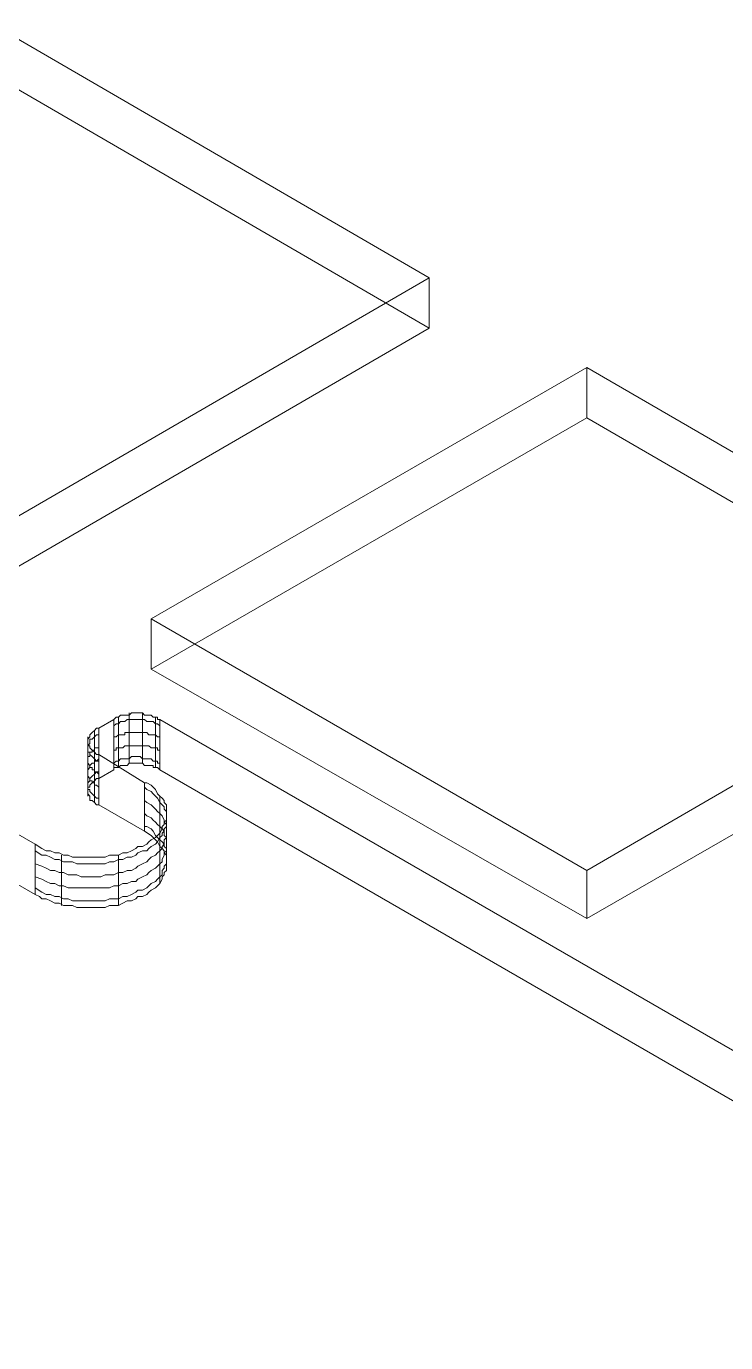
# Model space of a CAD drawing. Header units: millimetres. Extents: x 251 to 1800, y 172 to 1116.
# Drawn here: x 1254.2 to 1338.5, y 177.7 to 336.3 of the extents above; entities that cross this region are included whole.
import ezdxf

# ---------------------------------------------------------------- set-up
doc = ezdxf.new("R2010")
doc.units = ezdxf.units.MM

msp = doc.modelspace()

# ---------------------------------------------------------------- linework, layer by layer
at = {"color": 8, "lineweight": 0, "true_color": 0x808080}
for points in [[(1302.738589, 306.008934), (1250.472551, 336.316073), (1197.958544, 306.008934), (1250.472551, 275.701795)], [(1321.749431, 295.208572), (1269.235425, 264.901433), (1321.749431, 234.594294), (1374.015469, 264.901433)]]:
    msp.add_lwpolyline(points, close=True, dxfattribs=at)
for points in [[(1302.738589, 306.008934), (1250.472551, 336.316073)], [(1302.738589, 299.947506), (1250.472551, 330.254645)], [(1302.738589, 306.008934), (1302.738589, 299.947506), (1250.472551, 330.254645)], [(1250.472551, 275.701795), (1302.738589, 306.008934)], [(1302.738589, 306.008934), (1302.738589, 299.947506)], [(1250.472551, 269.640368), (1302.738589, 299.947506)], [(1250.472551, 275.701795), (1250.472551, 269.640368), (1302.738589, 299.947506)], [(1321.749431, 295.208572), (1269.235425, 264.901433)], [(1321.749431, 295.208572), (1321.749431, 289.147144), (1269.235425, 258.840005)], [(1374.015469, 264.901433), (1321.749431, 295.208572)], [(1321.749431, 295.208572), (1321.749431, 289.147144)], [(1155.969381, 294.960604), (1255.239037, 237.762768)], [(1155.969381, 294.960604), (1255.239037, 237.762768)], [(1155.969381, 288.899177), (1255.239037, 231.70134), (1255.762524, 231.425821), (1256.038043, 231.177853), (1256.56153, 231.177853), (1257.085017, 230.902334), (1257.608504, 230.654366), (1258.131991, 230.654366), (1258.655478, 230.378847), (1259.206517, 230.378847), (1259.730004, 230.378847), (1260.253491, 230.130879), (1260.776978, 230.130879), (1261.300465, 230.130879), (1262.099471, 230.130879), (1262.622958, 230.130879), (1263.146445, 230.130879), (1263.669932, 230.130879), (1264.220971, 230.378847), (1264.744458, 230.378847), (1265.267945, 230.378847), (1265.791432, 230.654366), (1266.314919, 230.902334), (1266.838406, 230.902334), (1267.389444, 231.177853), (1267.637412, 231.425821), (1268.160899, 231.425821), (1268.684386, 231.70134), (1268.959905, 231.976859), (1269.235425, 232.224827), (1269.758912, 232.500346), (1270.006879, 232.748314), (1270.282399, 233.023833), (1270.557918, 233.54732), (1270.557918, 233.82284), (1270.805886, 234.070807), (1270.805886, 234.346327), (1271.081405, 234.594294), (1271.081405, 235.117781), (1271.081405, 235.393301), (1271.081405, 235.641268), (1271.081405, 235.916787), (1271.081405, 236.440274), (1270.805886, 236.715794), (1270.805886, 236.963761), (1270.557918, 237.239281), (1270.282399, 237.487248), (1270.006879, 238.038287), (1269.758912, 238.286255), (1269.483392, 238.561774), (1269.235425, 238.809742), (1268.436418, 239.333229), (1262.898477, 242.501702), (1262.622958, 242.501702), (1262.374991, 242.777222), (1262.099471, 243.025189), (1261.823952, 243.025189), (1261.823952, 243.300709), (1261.823952, 243.548676), (1261.575984, 243.824196), (1261.575984, 244.099715), (1261.575984, 244.347683), (1261.575984, 244.623202), (1261.823952, 244.623202), (1261.823952, 244.871169), (1262.099471, 245.146689), (1262.374991, 245.394656), (1262.622958, 245.670176), (1262.898477, 245.670176), (1264.744458, 246.71715), (1264.744458, 246.992669), (1264.992425, 246.992669), (1265.267945, 246.992669), (1265.543464, 247.240637), (1265.791432, 247.240637), (1266.066951, 247.240637), (1266.314919, 247.240637), (1266.590438, 247.516156), (1266.838406, 247.516156), (1267.113925, 247.516156), (1267.389444, 247.516156), (1267.637412, 247.516156), (1267.912931, 247.516156), (1268.160899, 247.516156), (1268.436418, 247.240637), (1268.684386, 247.240637), (1268.959905, 247.240637), (1269.235425, 247.240637), (1269.483392, 247.240637), (1269.483392, 246.992669), (1269.758912, 246.992669), (1270.006879, 246.992669), (1270.282399, 246.71715), (1389.857838, 177.671977)], [(1155.969381, 288.899177), (1255.239037, 231.70134)], [(1321.749431, 289.147144), (1269.235425, 258.840005)], [(1374.015469, 258.840005), (1321.749431, 289.147144)], [(1374.015469, 264.901433), (1374.015469, 258.840005), (1321.749431, 289.147144)], [(1269.235425, 264.901433), (1269.235425, 258.840005)], [(1269.235425, 264.901433), (1321.749431, 234.594294)], [(1269.235425, 264.901433), (1269.235425, 258.840005), (1321.749431, 228.808386)], [(1321.749431, 234.594294), (1374.015469, 264.901433)], [(1269.235425, 258.840005), (1321.749431, 228.808386)], [(1321.749431, 228.808386), (1374.015469, 258.840005)], [(1321.749431, 234.594294), (1321.749431, 228.808386), (1374.015469, 258.840005)], [(1262.898477, 251.731604), (1264.744458, 252.778577)], [(1262.898477, 251.731604), (1264.744458, 252.778577)], [(1270.282399, 252.778577), (1270.006879, 252.778577), (1270.006879, 253.054097), (1269.758912, 253.054097), (1269.483392, 253.054097), (1269.235425, 253.302064), (1268.959905, 253.302064), (1268.684386, 253.302064), (1268.436418, 253.302064), (1268.160899, 253.577584), (1267.912931, 253.577584), (1267.637412, 253.577584), (1267.389444, 253.577584), (1267.113925, 253.577584), (1266.838406, 253.577584), (1266.590438, 253.302064), (1266.314919, 253.302064), (1266.066951, 253.302064), (1265.791432, 253.302064), (1265.543464, 253.302064), (1265.267945, 253.054097), (1264.992425, 253.054097), (1264.744458, 252.778577)], [(1270.282399, 252.778577), (1270.006879, 252.778577), (1270.006879, 253.054097), (1269.758912, 253.054097), (1269.483392, 253.054097), (1269.235425, 253.302064), (1268.959905, 253.302064), (1268.684386, 253.302064), (1268.436418, 253.302064), (1268.160899, 253.577584), (1267.912931, 253.577584), (1267.637412, 253.577584), (1267.389444, 253.577584), (1267.113925, 253.577584), (1266.838406, 253.577584), (1266.590438, 253.302064), (1266.314919, 253.302064), (1266.066951, 253.302064), (1265.791432, 253.302064), (1265.543464, 253.302064), (1265.267945, 253.054097), (1264.992425, 253.054097), (1264.744458, 252.778577)], [(1264.744458, 246.71715), (1264.744458, 252.778577)], [(1270.282399, 252.007123), (1270.006879, 252.255091), (1269.758912, 252.255091), (1269.483392, 252.53061), (1269.235425, 252.53061), (1268.959905, 252.53061), (1268.684386, 252.53061), (1268.436418, 252.778577), (1268.160899, 252.778577), (1267.912931, 252.778577), (1267.637412, 252.778577), (1267.389444, 252.778577), (1267.113925, 252.778577), (1266.838406, 252.778577), (1266.590438, 252.778577), (1266.314919, 252.778577), (1266.066951, 252.53061), (1265.791432, 252.53061), (1265.543464, 252.53061), (1265.267945, 252.255091), (1264.992425, 252.255091), (1264.744458, 252.007123), (1264.744458, 251.731604)], [(1264.744458, 246.71715), (1264.744458, 252.778577)], [(1265.267945, 246.992669), (1265.267945, 253.054097), (1265.267945, 252.778577)], [(1266.590438, 247.516156), (1266.590438, 253.577584), (1266.590438, 253.302064)], [(1268.160899, 247.516156), (1268.160899, 253.577584), (1268.160899, 253.302064)], [(1269.758912, 246.992669), (1269.758912, 253.054097), (1269.758912, 252.778577)], [(1270.282399, 252.778577), (1389.857838, 183.733405)], [(1270.282399, 252.778577), (1270.282399, 246.71715)], [(1270.282399, 252.778577), (1270.282399, 246.71715)], [(1270.282399, 252.778577), (1389.857838, 183.733405)], [(1262.898477, 251.731604), (1262.622958, 251.731604), (1262.374991, 251.456084), (1262.099471, 251.208117), (1261.823952, 250.932597), (1261.823952, 250.68463), (1261.575984, 250.40911), (1261.575984, 250.161143), (1261.575984, 249.885623), (1261.575984, 249.610104), (1261.823952, 249.610104), (1261.823952, 249.362136), (1262.099471, 249.086617), (1262.374991, 248.838649), (1262.622958, 248.56313), (1262.898477, 248.56313)], [(1262.898477, 251.731604), (1262.622958, 251.731604), (1262.374991, 251.456084), (1262.099471, 251.208117), (1261.823952, 250.932597), (1261.823952, 250.68463), (1261.575984, 250.40911), (1261.575984, 250.161143), (1261.575984, 249.885623), (1261.575984, 249.610104), (1261.823952, 249.610104), (1261.823952, 249.362136), (1262.099471, 249.086617), (1262.374991, 248.838649), (1262.622958, 248.56313), (1262.898477, 248.56313)], [(1262.898477, 250.932597), (1262.622958, 250.932597), (1262.374991, 250.68463), (1262.099471, 250.40911), (1261.823952, 250.40911), (1261.823952, 250.161143), (1261.823952, 249.885623), (1261.575984, 249.610104), (1261.575984, 249.362136), (1261.575984, 249.086617), (1261.575984, 248.838649), (1261.823952, 248.838649), (1261.823952, 248.56313), (1262.099471, 248.315162), (1262.374991, 248.039643), (1262.622958, 247.764124), (1262.898477, 247.764124), (1262.898477, 247.516156)], [(1261.575984, 244.623202), (1261.575984, 250.68463), (1261.575984, 250.40911)], [(1262.374991, 245.394656), (1262.374991, 251.456084), (1262.374991, 251.208117)], [(1262.898477, 251.731604), (1262.898477, 245.670176)], [(1262.898477, 251.731604), (1262.898477, 245.670176)], [(1270.282399, 250.68463), (1270.006879, 250.68463), (1269.758912, 250.932597), (1269.483392, 250.932597), (1269.235425, 250.932597), (1268.959905, 250.932597), (1268.684386, 251.208117), (1268.436418, 251.208117), (1268.160899, 251.208117), (1267.912931, 251.208117), (1267.637412, 251.208117), (1267.389444, 251.208117), (1267.113925, 251.208117), (1266.838406, 251.208117), (1266.590438, 251.208117), (1266.314919, 251.208117), (1266.066951, 251.208117), (1266.066951, 250.932597), (1265.791432, 250.932597), (1265.543464, 250.932597), (1265.267945, 250.932597), (1264.992425, 250.68463), (1264.744458, 250.68463), (1264.744458, 250.40911)], [(1261.575984, 243.548676), (1261.575984, 249.610104), (1261.575984, 249.362136)], [(1262.898477, 249.362136), (1262.622958, 249.362136), (1262.374991, 249.362136), (1262.374991, 249.086617), (1262.099471, 249.086617), (1262.099471, 248.838649), (1261.823952, 248.838649), (1261.823952, 248.56313), (1261.823952, 248.315162), (1261.575984, 248.315162), (1261.575984, 248.039643), (1261.575984, 247.764124), (1261.575984, 247.516156), (1261.823952, 247.240637), (1261.823952, 246.992669), (1262.099471, 246.992669), (1262.099471, 246.71715), (1262.374991, 246.71715), (1262.374991, 246.469182), (1262.622958, 246.469182), (1262.898477, 246.193663), (1262.898477, 245.945695)], [(1270.282399, 249.086617), (1270.006879, 249.086617), (1270.006879, 249.362136), (1269.758912, 249.362136), (1269.483392, 249.362136), (1269.235425, 249.362136), (1268.959905, 249.610104), (1268.684386, 249.610104), (1268.436418, 249.610104), (1268.160899, 249.610104), (1267.912931, 249.610104), (1267.637412, 249.610104), (1267.389444, 249.610104), (1267.113925, 249.610104), (1266.838406, 249.610104), (1266.590438, 249.610104), (1266.314919, 249.610104), (1266.066951, 249.610104), (1265.791432, 249.362136), (1265.543464, 249.362136), (1265.267945, 249.362136), (1264.992425, 249.362136), (1264.992425, 249.086617), (1264.744458, 249.086617), (1264.744458, 248.838649)], [(1262.898477, 248.039643), (1262.622958, 247.764124), (1262.374991, 247.764124), (1262.374991, 247.516156), (1262.099471, 247.516156), (1261.823952, 247.240637), (1261.823952, 246.992669), (1261.575984, 246.71715), (1261.575984, 246.469182), (1261.575984, 246.193663), (1261.575984, 245.945695), (1261.823952, 245.670176), (1261.823952, 245.394656), (1262.099471, 245.394656), (1262.099471, 245.146689), (1262.374991, 245.146689), (1262.374991, 244.871169), (1262.622958, 244.871169), (1262.898477, 244.623202), (1262.898477, 244.347683)], [(1262.374991, 242.777222), (1262.374991, 248.838649), (1262.374991, 248.56313)], [(1268.436418, 245.146689), (1262.898477, 248.56313)], [(1262.898477, 242.501702), (1262.898477, 248.56313)], [(1268.436418, 245.146689), (1262.898477, 248.56313)], [(1262.898477, 242.501702), (1262.898477, 248.56313)], [(1270.282399, 247.516156), (1270.006879, 247.516156), (1270.006879, 247.764124), (1269.758912, 247.764124), (1269.483392, 247.764124), (1269.235425, 248.039643), (1268.959905, 248.039643), (1268.684386, 248.039643), (1268.436418, 248.039643), (1268.160899, 248.039643), (1267.912931, 248.315162), (1267.637412, 248.315162), (1267.389444, 248.315162), (1267.113925, 248.315162), (1266.838406, 248.315162), (1266.590438, 248.039643), (1266.314919, 248.039643), (1266.066951, 248.039643), (1265.791432, 248.039643), (1265.543464, 248.039643), (1265.267945, 247.764124), (1264.992425, 247.764124), (1264.744458, 247.516156), (1264.744458, 247.240637)], [(1264.744458, 246.71715), (1264.744458, 246.992669), (1264.992425, 246.992669), (1265.267945, 246.992669), (1265.543464, 247.240637), (1265.791432, 247.240637), (1266.066951, 247.240637), (1266.314919, 247.240637), (1266.590438, 247.516156), (1266.838406, 247.516156), (1267.113925, 247.516156), (1267.389444, 247.516156), (1267.637412, 247.516156), (1267.912931, 247.516156), (1268.160899, 247.516156), (1268.436418, 247.240637), (1268.684386, 247.240637), (1268.959905, 247.240637), (1269.235425, 247.240637), (1269.483392, 247.240637), (1269.483392, 246.992669), (1269.758912, 246.992669), (1270.006879, 246.992669), (1270.282399, 246.71715)], [(1262.898477, 246.469182), (1262.622958, 246.469182), (1262.374991, 246.193663), (1262.099471, 245.945695), (1261.823952, 245.670176), (1261.823952, 245.394656), (1261.575984, 245.146689), (1261.575984, 244.871169), (1261.575984, 244.623202), (1261.575984, 244.347683), (1261.823952, 244.347683), (1261.823952, 244.099715), (1262.099471, 243.824196), (1262.374991, 243.548676), (1262.622958, 243.300709), (1262.898477, 243.300709), (1262.898477, 243.025189)], [(1262.898477, 245.670176), (1264.744458, 246.71715)], [(1270.282399, 246.71715), (1389.857838, 177.671977)], [(1268.436418, 245.146689), (1268.684386, 245.146689), (1269.235425, 244.871169), (1269.483392, 244.623202), (1269.758912, 244.347683), (1270.006879, 243.824196), (1270.282399, 243.548676), (1270.557918, 243.300709), (1270.805886, 243.025189), (1270.805886, 242.777222), (1271.081405, 242.501702), (1271.081405, 241.978215), (1271.081405, 241.702696), (1271.081405, 241.454728), (1271.081405, 241.179209), (1271.081405, 240.655722), (1270.805886, 240.407754), (1270.805886, 240.132235), (1270.557918, 239.884267), (1270.557918, 239.608748), (1270.282399, 239.085261), (1270.006879, 238.809742), (1269.758912, 238.561774), (1269.235425, 238.286255), (1268.959905, 238.038287), (1268.684386, 237.762768), (1268.160899, 237.487248), (1267.637412, 237.487248), (1267.389444, 237.239281), (1266.838406, 236.963761), (1266.314919, 236.715794), (1265.791432, 236.715794), (1265.267945, 236.440274), (1264.744458, 236.440274), (1264.220971, 236.440274), (1263.669932, 236.192307), (1263.146445, 236.192307), (1262.622958, 236.192307), (1262.099471, 236.192307), (1261.300465, 236.192307), (1260.776978, 236.192307), (1260.253491, 236.192307), (1259.730004, 236.192307), (1259.206517, 236.440274), (1258.655478, 236.440274), (1258.131991, 236.715794), (1257.608504, 236.715794), (1257.085017, 236.963761), (1256.56153, 236.963761), (1256.038043, 237.239281), (1255.239037, 237.762768)], [(1268.436418, 245.146689), (1268.684386, 245.146689), (1269.235425, 244.871169), (1269.483392, 244.623202), (1269.758912, 244.347683), (1270.006879, 243.824196), (1270.282399, 243.548676), (1270.557918, 243.300709), (1270.805886, 243.025189), (1270.805886, 242.777222), (1271.081405, 242.501702), (1271.081405, 241.978215), (1271.081405, 241.702696), (1271.081405, 241.454728), (1271.081405, 241.179209), (1271.081405, 240.655722), (1270.805886, 240.407754), (1270.805886, 240.132235), (1270.557918, 239.884267), (1270.557918, 239.608748), (1270.282399, 239.085261), (1270.006879, 238.809742), (1269.758912, 238.561774), (1269.235425, 238.286255), (1268.959905, 238.038287), (1268.684386, 237.762768), (1268.160899, 237.487248), (1267.637412, 237.487248), (1267.389444, 237.239281), (1266.838406, 236.963761), (1266.314919, 236.715794), (1265.791432, 236.715794), (1265.267945, 236.440274), (1264.744458, 236.440274), (1264.220971, 236.440274), (1263.669932, 236.192307), (1263.146445, 236.192307), (1262.622958, 236.192307), (1262.099471, 236.192307), (1261.300465, 236.192307), (1260.776978, 236.192307), (1260.253491, 236.192307), (1259.730004, 236.192307), (1259.206517, 236.440274), (1258.655478, 236.440274), (1258.131991, 236.715794), (1257.608504, 236.715794), (1257.085017, 236.963761), (1256.56153, 236.963761), (1256.038043, 237.239281), (1255.239037, 237.762768)], [(1268.436418, 244.623202), (1268.684386, 244.347683), (1269.235425, 244.099715), (1269.483392, 243.824196), (1269.758912, 243.548676), (1270.006879, 243.300709), (1270.282399, 242.777222), (1270.557918, 242.501702), (1270.805886, 242.253735), (1270.805886, 241.978215), (1271.081405, 241.702696), (1271.081405, 241.179209), (1271.081405, 240.931241), (1271.081405, 240.655722), (1271.081405, 240.407754), (1271.081405, 239.884267), (1270.805886, 239.608748), (1270.805886, 239.333229), (1270.557918, 239.085261), (1270.557918, 238.809742), (1270.282399, 238.561774), (1270.006879, 238.038287), (1269.758912, 237.762768), (1269.235425, 237.487248), (1268.959905, 237.239281), (1268.684386, 236.963761), (1268.160899, 236.963761), (1267.637412, 236.715794), (1267.389444, 236.440274), (1266.838406, 236.192307), (1266.314919, 236.192307), (1265.791432, 235.916787), (1265.267945, 235.916787), (1264.744458, 235.641268), (1264.220971, 235.641268), (1263.669932, 235.393301), (1263.146445, 235.393301), (1262.622958, 235.393301), (1262.099471, 235.393301), (1261.300465, 235.393301), (1260.776978, 235.393301), (1260.253491, 235.393301), (1259.730004, 235.641268), (1259.206517, 235.641268), (1258.655478, 235.641268), (1258.131991, 235.916787), (1257.608504, 235.916787), (1257.085017, 236.192307), (1256.56153, 236.440274), (1256.038043, 236.440274), (1255.239037, 236.963761), (1255.239037, 236.715794)], [(1262.898477, 242.501702), (1262.622958, 242.501702), (1262.374991, 242.777222), (1262.099471, 243.025189), (1261.823952, 243.025189), (1261.823952, 243.300709), (1261.823952, 243.548676), (1261.575984, 243.824196), (1261.575984, 244.099715), (1261.575984, 244.347683), (1261.575984, 244.623202), (1261.823952, 244.623202), (1261.823952, 244.871169), (1262.099471, 245.146689), (1262.374991, 245.394656), (1262.622958, 245.670176), (1262.898477, 245.670176)], [(1268.436418, 245.146689), (1268.436418, 239.333229)], [(1268.436418, 245.146689), (1268.436418, 239.333229)], [(1268.436418, 243.025189), (1268.684386, 242.777222), (1269.235425, 242.501702), (1269.483392, 242.253735), (1269.758912, 241.978215), (1270.006879, 241.702696), (1270.282399, 241.454728), (1270.557918, 241.179209), (1270.805886, 240.655722), (1270.805886, 240.407754), (1271.081405, 240.132235), (1271.081405, 239.884267), (1271.081405, 239.333229), (1271.081405, 239.085261), (1271.081405, 238.809742), (1271.081405, 238.561774), (1270.805886, 238.286255), (1270.805886, 237.762768), (1270.557918, 237.487248), (1270.557918, 237.239281), (1270.282399, 236.963761), (1270.006879, 236.715794), (1269.758912, 236.440274), (1269.235425, 236.192307), (1268.959905, 235.916787), (1268.684386, 235.641268), (1268.160899, 235.393301), (1267.637412, 235.117781), (1267.389444, 234.869814), (1266.838406, 234.594294), (1266.314919, 234.594294), (1265.791432, 234.346327), (1265.267945, 234.346327), (1264.744458, 234.070807), (1264.220971, 234.070807), (1263.669932, 234.070807), (1263.146445, 233.82284), (1262.622958, 233.82284), (1262.099471, 233.82284), (1261.300465, 233.82284), (1260.776978, 233.82284), (1260.253491, 234.070807), (1259.730004, 234.070807), (1259.206517, 234.070807), (1258.655478, 234.346327), (1258.131991, 234.346327), (1257.608504, 234.594294), (1257.085017, 234.594294), (1256.56153, 234.869814), (1256.038043, 235.117781), (1255.239037, 235.393301), (1255.239037, 235.117781)], [(1270.282399, 243.548676), (1270.282399, 237.487248), (1270.282399, 237.239281)], [(1268.436418, 241.454728), (1268.684386, 241.179209), (1269.235425, 240.931241), (1269.483392, 240.655722), (1269.758912, 240.407754), (1270.006879, 240.132235), (1270.282399, 239.884267), (1270.557918, 239.608748), (1270.805886, 239.333229), (1270.805886, 238.809742), (1271.081405, 238.561774), (1271.081405, 238.286255), (1271.081405, 238.038287), (1271.081405, 237.762768), (1271.081405, 237.239281), (1271.081405, 236.963761), (1270.805886, 236.715794), (1270.805886, 236.440274), (1270.557918, 235.916787), (1270.557918, 235.641268), (1270.282399, 235.393301), (1270.006879, 235.117781), (1269.758912, 234.869814), (1269.235425, 234.594294), (1268.959905, 234.346327), (1268.684386, 234.070807), (1268.160899, 233.82284), (1267.637412, 233.54732), (1267.389444, 233.271801), (1266.838406, 233.271801), (1266.314919, 233.023833), (1265.791432, 233.023833), (1265.267945, 232.748314), (1264.744458, 232.748314), (1264.220971, 232.500346), (1263.669932, 232.500346), (1263.146445, 232.500346), (1262.622958, 232.500346), (1262.099471, 232.500346), (1261.300465, 232.500346), (1260.776978, 232.500346), (1260.253491, 232.500346), (1259.730004, 232.500346), (1259.206517, 232.500346), (1258.655478, 232.748314), (1258.131991, 232.748314), (1257.608504, 233.023833), (1257.085017, 233.023833), (1256.56153, 233.271801), (1256.038043, 233.54732), (1255.239037, 233.82284), (1255.239037, 233.54732)], [(1268.436418, 239.333229), (1262.898477, 242.501702)], [(1268.436418, 239.884267), (1268.684386, 239.884267), (1269.235425, 239.608748), (1269.483392, 239.333229), (1269.758912, 238.809742), (1270.006879, 238.561774), (1270.282399, 238.286255), (1270.557918, 238.038287), (1270.805886, 237.762768), (1270.805886, 237.487248), (1271.081405, 237.239281), (1271.081405, 236.715794), (1271.081405, 236.440274), (1271.081405, 236.192307), (1271.081405, 235.916787), (1271.081405, 235.393301), (1270.805886, 235.117781), (1270.805886, 234.869814), (1270.557918, 234.594294), (1270.557918, 234.070807), (1270.282399, 233.82284), (1270.006879, 233.54732), (1269.758912, 233.271801), (1269.235425, 233.023833), (1268.959905, 232.748314), (1268.684386, 232.500346), (1268.160899, 232.224827), (1267.637412, 232.224827), (1267.389444, 231.976859), (1266.838406, 231.70134), (1266.314919, 231.425821), (1265.791432, 231.425821), (1265.267945, 231.177853), (1264.744458, 231.177853), (1264.220971, 231.177853), (1263.669932, 230.902334), (1263.146445, 230.902334), (1262.622958, 230.902334), (1262.099471, 230.902334), (1261.300465, 230.902334), (1260.776978, 230.902334), (1260.253491, 230.902334), (1259.730004, 230.902334), (1259.206517, 231.177853), (1258.655478, 231.177853), (1258.131991, 231.425821), (1257.608504, 231.425821), (1257.085017, 231.70134), (1256.56153, 231.70134), (1256.038043, 231.976859), (1255.239037, 232.500346), (1255.239037, 232.224827)], [(1255.239037, 231.70134), (1255.762524, 231.425821), (1256.038043, 231.177853), (1256.56153, 231.177853), (1257.085017, 230.902334), (1257.608504, 230.654366), (1258.131991, 230.654366), (1258.655478, 230.378847), (1259.206517, 230.378847), (1259.730004, 230.378847), (1260.253491, 230.130879), (1260.776978, 230.130879), (1261.300465, 230.130879), (1262.099471, 230.130879), (1262.622958, 230.130879), (1263.146445, 230.130879), (1263.669932, 230.130879), (1264.220971, 230.378847), (1264.744458, 230.378847), (1265.267945, 230.378847), (1265.791432, 230.654366), (1266.314919, 230.902334), (1266.838406, 230.902334), (1267.389444, 231.177853), (1267.637412, 231.425821), (1268.160899, 231.425821), (1268.684386, 231.70134), (1268.959905, 231.976859), (1269.235425, 232.224827), (1269.758912, 232.500346), (1270.006879, 232.748314), (1270.282399, 233.023833), (1270.557918, 233.54732), (1270.557918, 233.82284), (1270.805886, 234.070807), (1270.805886, 234.346327), (1271.081405, 234.594294), (1271.081405, 235.117781), (1271.081405, 235.393301), (1271.081405, 235.641268), (1271.081405, 235.916787), (1271.081405, 236.440274), (1270.805886, 236.715794), (1270.805886, 236.963761), (1270.557918, 237.239281), (1270.282399, 237.487248), (1270.006879, 238.038287), (1269.758912, 238.286255), (1269.483392, 238.561774), (1269.235425, 238.809742), (1268.436418, 239.333229)], [(1270.282399, 239.333229), (1270.282399, 233.271801), (1270.282399, 233.023833)], [(1255.239037, 231.70134), (1255.239037, 237.762768)], [(1255.239037, 231.70134), (1255.239037, 237.762768)], [(1258.407511, 236.440274), (1258.407511, 230.654366), (1258.407511, 230.378847)], [(1265.267945, 236.440274), (1265.267945, 230.654366), (1265.267945, 230.378847)], [(1321.749431, 234.594294), (1321.749431, 228.808386)]]:
    msp.add_lwpolyline(points, dxfattribs=at)

doc.saveas('drawing.dxf')
